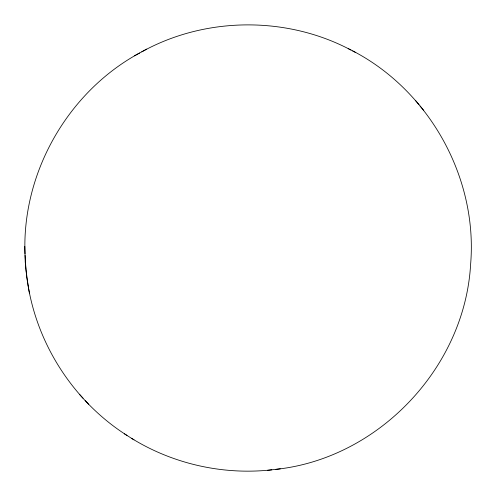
<?xml version="1.0" encoding="UTF-8"?>
<svg xmlns="http://www.w3.org/2000/svg" width="496" height="496" viewBox="0 0 496 496"><rect width="100%" height="100%" fill="white"/><g stroke="black" fill="none" stroke-linecap="round" stroke-linejoin="round"><path stroke-width="0.74" d="M24.998 253.803C21.905 172.428 68.033 91.76 139.612 52.991M141.775 51.82C205.456 16.554 286.657 15.878 350.932 50.034M134.478 55.819L146.692 49.11M275.931 469.352C378.733 458.422 464.864 367.431 470.617 264.269C478.076 176.322 427.515 87.259 348.204 48.614M131.744 438.445C173.222 464.039 223.355 475.242 271.783 469.83M267.728 470.307L280.333 468.825M352.675 50.964L355.768 52.582M28.092 285.516C38.068 346.413 74.933 402.306 126.995 435.432M124.384 433.814L134.019 439.853M79.41 394.252L83.012 398.183M85.188 400.501L88.573 404.203M415.555 100.539L418.996 104.668M420.093 106.032L423.727 110.391M28.074 285.237L26.028 270.165M29.382 293.024L26.772 277.648L25.234 262.055L24.8 246.357M25.984 269.595L25.06 255.378"/></g></svg>
